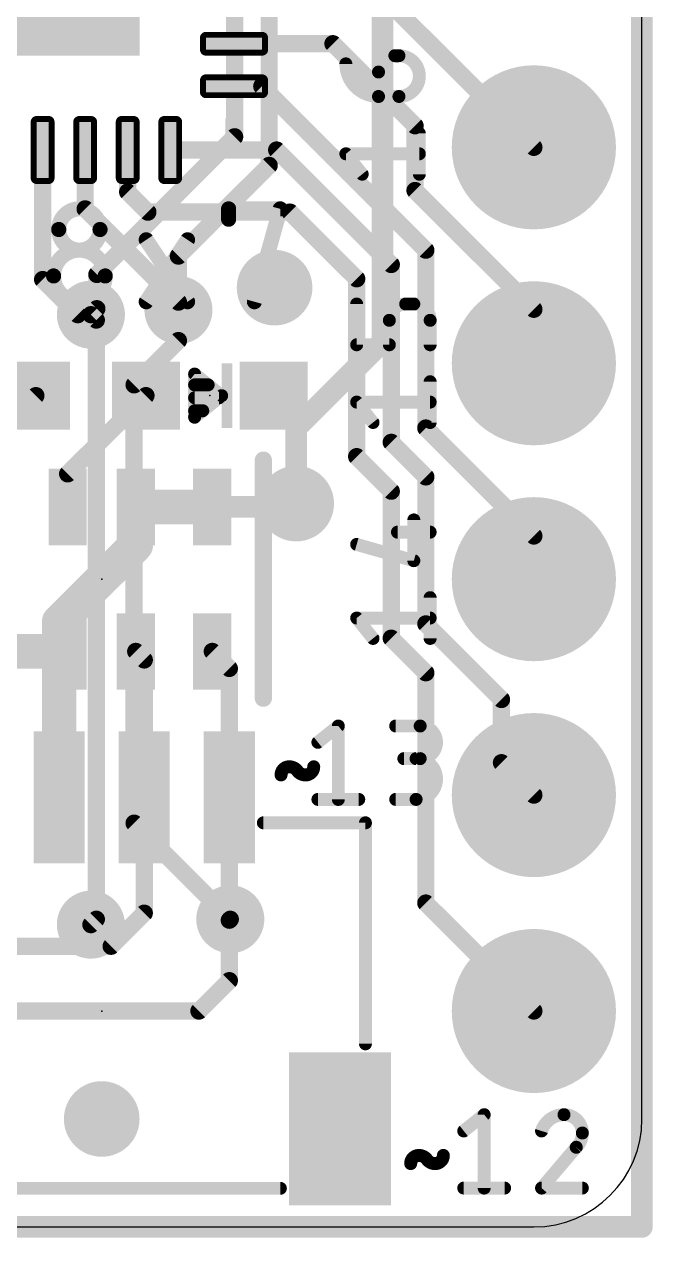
# Model space of a CAD drawing. Extents: x -4.4 to 12.8, y -0.1 to 39.8.
# Drawn here: x 5.44 to 12.83, y -0.13 to 14.15 of the extents above; entities that cross this region are included whole.
import ezdxf

# ---------------------------------------------------------------- set-up
doc = ezdxf.new("R2010")
doc.units = 0
for name, color, linetype in [('1', 12, 'CONTINUOUS'), ('16', 132, 'CONTINUOUS'), ('17', 110, 'CONTINUOUS'), ('18', 110, 'CONTINUOUS'), ('20', 53, 'CONTINUOUS'), ('21', 40, 'CONTINUOUS'), ('23', 53, 'CONTINUOUS')]:
    doc.layers.add(name, color=color, linetype=linetype)

# ---------------------------------------------------------------- blocks, each defined once
blk = doc.blocks.new('RECT')
blk.add_solid([(-0.5, -0.5), (0.5, -0.5), (-0.5, 0.5), (0.5, 0.5)])
blk = doc.blocks.new('RECT128000X44800R50')
at = {"const_width": 0.07}
blk.add_lwpolyline([(0.365, -0.07), (0.365, 0.07, 0.4142), (0.33, 0.105), (-0.33, 0.105, 0.4142), (-0.365, 0.07), (-0.365, -0.07, 0.4142), (-0.33, -0.105), (0.33, -0.105, 0.4142)], format="xyb", close=True, dxfattribs=at)
blk.add_solid([(-0.3475, -0.0875), (0.3475, -0.0875), (-0.3475, 0.0875), (0.3475, 0.0875)])
blk = doc.blocks.new('ROUNDP')
at = {"const_width": 0.5}
blk.add_lwpolyline([(0, -0.25, 1), (0, 0.25, 1), (0, -0.25)], format="xyb", dxfattribs=at)
blk = doc.blocks.new('ROUNDV')
at = {"const_width": 0.5}
blk.add_lwpolyline([(0, -0.25, 1), (0, 0.25, 1), (0, -0.25)], format="xyb", dxfattribs=at)

msp = doc.modelspace()

# ---------------------------------------------------------------- linework, layer by layer
at = {"layer": '1'}
for points, const_width in [([(12.7, 33.02), (12.7, 0)], 0.254), ([(9.7115, 14.4185), (11.43, 12.7)], 0.2032), ([(7.9055, 13.9185), (9.0685, 13.9185)], 0.2032), ([(9.0685, 13.9185), (10.033, 12.954)], 0.2032), ([(7.9055, 13.4185), (8.2318, 13.4185)], 0.2032), ([(10.16, 11.4903), (8.2318, 13.4185)], 0.2032), ([(10.033, 12.954), (10.033, 12.192)], 0.2032), ([(5.6555, 12.6685), (5.6555, 11.1445)], 0.2032), ([(6.1555, 11.9756), (6.1555, 12.6685)], 0.2032), ([(6.6555, 12.6685), (6.6555, 12.175)], 0.2032), ([(7.1555, 12.6685), (8.407, 12.6685)], 0.2032), ([(8.407, 12.6685), (9.7536, 11.3219)], 0.2032), ([(6.8925, 11.938), (6.6555, 12.175)], 0.2032), ([(10.033, 12.192), (11.43, 10.795)], 0.2032), ([(7.2518, 10.8794), (6.1555, 11.9756)], 0.2032), ([(6.8925, 11.938), (8.5628, 11.938)], 0.2032), ([(8.5628, 11.938), (9.3472, 11.1536)], 0.2032), ([(10.16, 11.4903), (10.16, 9.398)], 0.2032), ([(9.7536, 11.3219), (9.7536, 9.2297)], 0.2032), ([(6.0685, 10.7315), (5.6555, 11.1445)], 0.2032), ([(9.3472, 11.1536), (9.3472, 9.0613)], 0.2032), ([(7.2518, 10.7859), (7.2518, 10.8794)], 0.2032), ([(11.43, 10.795), (11.43, 10.16)], 0.2032), ([(6.223, 10.7315), (6.0685, 10.7315)], 0.2032), ([(5.068, 9.271), (5.576, 9.779)], 0.2032), ([(5.95, 8.859), (6.87, 9.779)], 0.2032), ([(10.16, 9.398), (11.43, 8.128)], 0.2032), ([(9.7536, 9.2297), (10.16, 8.8233)], 0.2032), ([(9.3472, 9.0613), (9.7536, 8.6549)], 0.2032), ([(5.95, 8.47), (5.95, 8.859)], 0.2032), ([(10.16, 8.8233), (10.16, 7.0939)], 0.2032), ([(9.7536, 8.6549), (9.7536, 6.9256)], 0.2032), ([(6.75, 8.47), (7.65, 8.47)], 0.4064), ([(6.75, 8.47), (6.75, 8.02)], 0.4064), ([(8.597, 8.47), (7.65, 8.47)], 0.254), ([(8.636, 8.509), (8.597, 8.47)], 0.254), ([(6.75, 8.02), (5.85, 7.12)], 0.4064), ([(11.43, 8.128), (11.43, 7.62)], 0.2032), ([(5.85, 7.12), (5.85, 6.67)], 0.4064), ([(10.16, 7.0939), (11.049, 6.2049)], 0.2032), ([(9.7536, 6.9256), (10.16, 6.5192)], 0.2032), ([(5.05, 6.77), (5.75, 6.77)], 0.4064), ([(5.75, 6.77), (5.85, 6.67)], 0.4064), ([(5.85, 6.67), (5.95, 6.77)], 0.4064), ([(5.85, 5.054), (5.85, 6.67)], 0.4064), ([(6.85, 6.67), (6.75, 6.77)], 0.2032), ([(7.85, 6.57), (7.65, 6.77)], 0.2032), ([(6.85, 5.054), (6.85, 6.67)], 0.2032), ([(7.85, 5.054), (7.85, 6.57)], 0.2032), ([(10.16, 6.5192), (10.16, 3.81)], 0.2032), ([(11.049, 6.2049), (11.049, 5.461)], 0.2032), ([(11.049, 5.461), (11.43, 5.08)], 0.2032), ([(6.85, 5.054), (6.85, 3.691)], 0.2032), ([(7.85, 3.6082), (7.85, 5.054)], 0.2032), ([(10.16, 3.81), (11.43, 2.54)], 0.2032), ([(6.85, 3.691), (6.461, 3.302)], 0.2032), ([(7.85, 3.6082), (7.8613, 3.6195)], 0.2032), ([(6.223, 3.556), (6.223, 3.302)], 0.2032), ([(7.85, 2.897), (7.85, 3.6082)], 0.2032), ([(3.048, 3.302), (6.223, 3.302)], 0.2032), ([(6.461, 3.302), (6.223, 3.302)], 0.2032), ([(7.493, 2.54), (7.85, 2.897)], 0.2032), ([(1.27, 2.54), (7.493, 2.54)], 0.2032), ([(12.7, 0), (0, 0)], 0.254)]:
    msp.add_lwpolyline(points, dxfattribs=dict(at, const_width=const_width))
for points, const_width in [([(7.9055, 13.9693, 1), (7.9055, 13.8677)], 0.1016), ([(9.1044, 13.9544, 1), (9.0326, 13.8826)], 0.1016), ([(9.0685, 13.8677, 1), (9.0685, 13.9693)], 0.1016), ([(7.9055, 13.4693, 1), (7.9055, 13.3677)], 0.1016), ([(8.2677, 13.4544, 1), (8.1958, 13.3826)], 0.1016), ([(8.2318, 13.3677, 1), (8.2318, 13.4693)], 0.1016), ([(10.0838, 12.954, 1), (9.9822, 12.954)], 0.1016), ([(9.9971, 12.9181, 1), (10.0689, 12.9899)], 0.1016), ([(5.7063, 12.6685, 1), (5.6047, 12.6685)], 0.1016), ([(6.2063, 12.6685, 1), (6.1047, 12.6685)], 0.1016), ([(6.7063, 12.6685, 1), (6.6047, 12.6685)], 0.1016), ([(7.1555, 12.7193, 1), (7.1555, 12.6177)], 0.1016), ([(8.4429, 12.7044, 1), (8.3711, 12.6326)], 0.1016), ([(8.407, 12.6177, 1), (8.407, 12.7193)], 0.1016), ([(11.3941, 12.6641, 1), (11.4659, 12.7359)], 0.1016), ([(6.6914, 12.2109, 1), (6.6196, 12.139)], 0.1016), ([(10.0689, 12.2279, 1), (9.9971, 12.1561)], 0.1016), ([(6.6047, 12.175, 1), (6.7063, 12.175)], 0.1016), ([(9.9822, 12.192, 1), (10.0838, 12.192)], 0.1016), ([(6.1914, 12.0115, 1), (6.1196, 11.9397)], 0.1016), ([(6.1047, 11.9756, 1), (6.2063, 11.9756)], 0.1016), ([(6.8925, 11.9888, 1), (6.8925, 11.8872)], 0.1016), ([(6.8565, 11.9021, 1), (6.9284, 11.9739)], 0.1016), ([(8.5987, 11.9739, 1), (8.5269, 11.9021)], 0.1016), ([(8.5628, 11.8872, 1), (8.5628, 11.9888)], 0.1016), ([(10.2108, 11.4903, 1), (10.1092, 11.4903)], 0.1016), ([(10.1241, 11.4543, 1), (10.1959, 11.5262)], 0.1016), ([(9.8044, 11.3219, 1), (9.7028, 11.3219)], 0.1016), ([(9.7177, 11.286, 1), (9.7895, 11.3578)], 0.1016), ([(5.6914, 11.1804, 1), (5.6196, 11.1086)], 0.1016), ([(5.6047, 11.1445, 1), (5.7063, 11.1445)], 0.1016), ([(9.398, 11.1536, 1), (9.2964, 11.1536)], 0.1016), ([(9.3113, 11.1177, 1), (9.3831, 11.1895)], 0.1016), ([(7.3026, 10.8794, 1), (7.201, 10.8794)], 0.1016), ([(7.2158, 10.8434, 1), (7.2877, 10.9153)], 0.1016), ([(11.4808, 10.795, 1), (11.3792, 10.795)], 0.1016), ([(11.3941, 10.7591, 1), (11.4659, 10.8309)], 0.1016), ([(6.0685, 10.7823, 1), (6.0685, 10.6807)], 0.1016), ([(6.0326, 10.6956, 1), (6.1044, 10.7674)], 0.1016), ([(6.223, 10.6807, 1), (6.223, 10.7823)], 0.1016), ([(7.201, 10.7859, 1), (7.3026, 10.7859)], 0.1016), ([(11.3792, 10.16, 1), (11.4808, 10.16)], 0.1016), ([(5.6119, 9.7431, 1), (5.5401, 9.8149)], 0.1016), ([(6.9059, 9.7431, 1), (6.8341, 9.8149)], 0.1016), ([(10.1959, 9.4339, 1), (10.1241, 9.3621)], 0.1016), ([(10.1092, 9.398, 1), (10.2108, 9.398)], 0.1016), ([(9.7895, 9.2656, 1), (9.7177, 9.1937)], 0.1016), ([(9.7028, 9.2297, 1), (9.8044, 9.2297)], 0.1016), ([(9.3831, 9.0972, 1), (9.3113, 9.0254)], 0.1016), ([(9.2964, 9.0613, 1), (9.398, 9.0613)], 0.1016), ([(6.0008, 8.859, 1), (5.8992, 8.859)], 0.1016), ([(5.9141, 8.8949, 1), (5.9859, 8.8231)], 0.1016), ([(10.2108, 8.8233, 1), (10.1092, 8.8233)], 0.1016), ([(10.1241, 8.7873, 1), (10.1959, 8.8592)], 0.1016), ([(9.8044, 8.6549, 1), (9.7028, 8.6549)], 0.1016), ([(9.7177, 8.619, 1), (9.7895, 8.6908)], 0.1016), ([(6.75, 8.5716, 1), (6.75, 8.3684)], 0.2032), ([(6.8516, 8.47, 1), (6.6484, 8.47)], 0.2032), ([(7.65, 8.5335, 1), (7.65, 8.4065)], 0.127), ([(7.65, 8.3684, 1), (7.65, 8.5716)], 0.2032), ([(8.5521, 8.5149, 1), (8.6419, 8.4251)], 0.127), ([(8.6809, 8.4641, 1), (8.5911, 8.5539)], 0.127), ([(8.597, 8.4065, 1), (8.597, 8.5335)], 0.127), ([(5.8992, 8.47, 1), (6.0008, 8.47)], 0.1016), ([(6.8218, 7.9482, 1), (6.6782, 8.0918)], 0.2032), ([(11.4808, 8.128, 1), (11.3792, 8.128)], 0.1016), ([(11.3941, 8.0921, 1), (11.4659, 8.1639)], 0.1016), ([(6.6484, 8.02, 1), (6.8516, 8.02)], 0.2032), ([(11.3792, 7.62, 1), (11.4808, 7.62)], 0.1016), ([(5.9516, 7.12, 1), (5.7484, 7.12)], 0.2032), ([(5.7782, 7.1918, 1), (5.9218, 7.0482)], 0.2032), ([(10.1959, 7.1299, 1), (10.1241, 7.058)], 0.1016), ([(10.1092, 7.0939, 1), (10.2108, 7.0939)], 0.1016), ([(9.7895, 6.9615, 1), (9.7177, 6.8897)], 0.1016), ([(5.8218, 6.8418, 1), (5.6782, 6.6982)], 0.2032), ([(5.9516, 6.67, 1), (5.7484, 6.67)], 0.2032), ([(5.75, 6.6684, 1), (5.75, 6.8716)], 0.2032), ([(6.0218, 6.6982, 1), (5.8782, 6.8418)], 0.2032), ([(6.7859, 6.8059, 1), (6.7141, 6.7341)], 0.1016), ([(7.6859, 6.8059, 1), (7.6141, 6.7341)], 0.1016), ([(9.7028, 6.9256, 1), (9.8044, 6.9256)], 0.1016), ([(5.7484, 6.67, 1), (5.9516, 6.67)], 0.2032), ([(5.7782, 6.7418, 1), (5.9218, 6.5982)], 0.2032), ([(5.7782, 6.5982, 1), (5.9218, 6.7418)], 0.2032), ([(6.9008, 6.67, 1), (6.7992, 6.67)], 0.1016), ([(6.8141, 6.6341, 1), (6.8859, 6.7059)], 0.1016), ([(7.9008, 6.57, 1), (7.7992, 6.57)], 0.1016), ([(7.8141, 6.5341, 1), (7.8859, 6.6059)], 0.1016), ([(10.2108, 6.5192, 1), (10.1092, 6.5192)], 0.1016), ([(10.1241, 6.4833, 1), (10.1959, 6.5551)], 0.1016), ([(11.0998, 6.2049, 1), (10.9982, 6.2049)], 0.1016), ([(11.0131, 6.169, 1), (11.0849, 6.2409)], 0.1016), ([(11.0849, 5.4969, 1), (11.0131, 5.4251)], 0.1016), ([(10.9982, 5.461, 1), (11.0998, 5.461)], 0.1016), ([(5.7484, 5.054, 1), (5.9516, 5.054)], 0.2032), ([(6.9008, 5.054, 1), (6.7992, 5.054)], 0.1016), ([(7.9008, 5.054, 1), (7.7992, 5.054)], 0.1016), ([(11.3941, 5.0441, 1), (11.4659, 5.1159)], 0.1016), ([(6.7992, 5.054, 1), (6.9008, 5.054)], 0.1016), ([(7.7992, 5.054, 1), (7.9008, 5.054)], 0.1016), ([(10.1959, 3.8459, 1), (10.1241, 3.7741)], 0.1016), ([(10.1092, 3.81, 1), (10.2108, 3.81)], 0.1016), ([(6.7992, 3.691, 1), (6.9008, 3.691)], 0.1016), ([(6.8859, 3.6551, 1), (6.8141, 3.7269)], 0.1016), ([(7.8972, 3.5836, 1), (7.8254, 3.6554)], 0.1016), ([(6.2738, 3.556, 1), (6.1722, 3.556)], 0.1016), ([(7.9008, 3.6082, 1), (7.7992, 3.6082)], 0.1016), ([(7.8141, 3.6441, 1), (7.8859, 3.5723)], 0.1016), ([(7.7992, 3.6082, 1), (7.9008, 3.6082)], 0.1016), ([(6.223, 3.3528, 1), (6.223, 3.2512)], 0.1016), ([(6.1722, 3.302, 1), (6.2738, 3.302)], 0.1016), ([(6.223, 3.2512, 1), (6.223, 3.3528)], 0.1016), ([(6.4251, 3.3379, 1), (6.4969, 3.2661)], 0.1016), ([(6.461, 3.2512, 1), (6.461, 3.3528)], 0.1016), ([(7.8859, 2.8611, 1), (7.8141, 2.9329)], 0.1016), ([(7.7992, 2.897, 1), (7.9008, 2.897)], 0.1016), ([(7.4571, 2.5759, 1), (7.5289, 2.5041)], 0.1016), ([(7.493, 2.4892, 1), (7.493, 2.5908)], 0.1016), ([(11.3941, 2.5041, 1), (11.4659, 2.5759)], 0.1016), ([(12.6365, 0, 1), (12.7635, 0)], 0.127), ([(12.7, -0.0635, 1), (12.7, 0.0635)], 0.127)]:
    msp.add_lwpolyline(points, format="xyb", dxfattribs=dict(at, const_width=const_width))
at = {"layer": '16'}
for points, const_width in [([(12.7, 33.02), (12.7, 0)], 0.254), ([(8.3185, 20.701), (8.3185, 12.4876)], 0.2032), ([(7.9121, 20.5327), (7.9121, 12.824)], 0.2032), ([(9.652, 19.05), (9.652, 10.414)], 0.254), ([(7.9121, 12.824), (6.2929, 11.2048)], 0.2032), ([(8.3185, 12.4876), (7.2518, 11.4209)], 0.2032), ([(7.2518, 11.4209), (7.2518, 10.7859)], 0.2032), ([(6.2929, 11.2048), (6.2929, 10.8014)], 0.2032), ([(6.2929, 10.8014), (6.223, 10.7315)], 0.2032), ([(7.2518, 10.7859), (7.2518, 10.4268)], 0.2032), ([(6.2865, 10.668), (6.223, 10.7315)], 0.2032), ([(6.2865, 10.668), (6.2865, 3.6195)], 0.2032), ([(7.2518, 10.4268), (6.731, 9.906)], 0.2032), ([(9.652, 10.414), (8.636, 9.398)], 0.254), ([(6.731, 4.7498), (6.731, 9.906)], 0.2032), ([(8.636, 9.398), (8.636, 8.509)], 0.254), ([(7.8613, 3.6195), (6.731, 4.7498)], 0.2032), ([(6.223, 3.556), (6.2865, 3.6195)], 0.2032), ([(12.7, 0), (0, 0)], 0.254)]:
    msp.add_lwpolyline(points, dxfattribs=dict(at, const_width=const_width))
for points, const_width in [([(7.8613, 12.824, 1), (7.9629, 12.824)], 0.1016), ([(7.948, 12.7881, 1), (7.8762, 12.86)], 0.1016), ([(8.3544, 12.4517, 1), (8.2826, 12.5235)], 0.1016), ([(8.2677, 12.4876, 1), (8.3693, 12.4876)], 0.1016), ([(7.2158, 11.4568, 1), (7.2877, 11.3849)], 0.1016), ([(7.3026, 11.4209, 1), (7.201, 11.4209)], 0.1016), ([(6.3437, 11.2048, 1), (6.2421, 11.2048)], 0.1016), ([(6.257, 11.2408, 1), (6.3288, 11.1689)], 0.1016), ([(6.2421, 10.8014, 1), (6.3437, 10.8014)], 0.1016), ([(6.3288, 10.7655, 1), (6.257, 10.8373)], 0.1016), ([(7.3026, 10.7859, 1), (7.201, 10.7859)], 0.1016), ([(6.2589, 10.7674, 1), (6.1871, 10.6956)], 0.1016), ([(6.1871, 10.7674, 1), (6.2589, 10.6956)], 0.1016), ([(6.3373, 10.668, 1), (6.2357, 10.668)], 0.1016), ([(6.2506, 10.6321, 1), (6.3224, 10.7039)], 0.1016), ([(7.201, 10.7859, 1), (7.3026, 10.7859)], 0.1016), ([(7.201, 10.4268, 1), (7.3026, 10.4268)], 0.1016), ([(7.2877, 10.3908, 1), (7.2158, 10.4627)], 0.1016), ([(9.5885, 10.414, 1), (9.7155, 10.414)], 0.127), ([(9.6969, 10.3691, 1), (9.6071, 10.4589)], 0.127), ([(6.7818, 9.906, 1), (6.6802, 9.906)], 0.1016), ([(6.6951, 9.9419, 1), (6.7669, 9.8701)], 0.1016), ([(8.6995, 9.398, 1), (8.5725, 9.398)], 0.127), ([(8.5911, 9.4429, 1), (8.6809, 9.3531)], 0.127), ([(8.5725, 8.509, 1), (8.6995, 8.509)], 0.127), ([(6.7669, 4.7857, 1), (6.6951, 4.7139)], 0.1016), ([(6.6802, 4.7498, 1), (6.7818, 4.7498)], 0.1016), ([(6.3224, 3.5836, 1), (6.2506, 3.6554)], 0.1016), ([(6.1871, 3.5919, 1), (6.2589, 3.5201)], 0.1016), ([(6.2357, 3.6195, 1), (6.3373, 3.6195)], 0.1016), ([(7.8254, 3.5836, 1), (7.8972, 3.6554)], 0.1016), ([(12.6365, 0, 1), (12.7635, 0)], 0.127), ([(12.7, -0.0635, 1), (12.7, 0.0635)], 0.127)]:
    msp.add_lwpolyline(points, format="xyb", dxfattribs=dict(at, const_width=const_width))
at = {"layer": '20'}
for p, q in [((12.7, 1.27), (12.7, 31.75)), ((1.27, 0), (11.43, 0))]:
    msp.add_line(p, q, dxfattribs=at)
msp.add_arc((11.43, 1.27), 1.27, 270, 0, dxfattribs=at)
at = {"layer": '21'}
for points, const_width in [([(9.7959, 13.7781, 0.4142), (9.604, 13.5862)], 0.1524), ([(9.7959, 13.8162, 1), (9.7959, 13.74)], 0.0762), ([(9.7959, 13.74, 1), (9.7959, 13.8162)], 0.0762), ([(9.8439, 13.2983, 1), (9.8439, 13.7781)], 0.1524), ([(9.8439, 13.8162, 1), (9.8439, 13.74)], 0.0762), ([(9.8439, 13.74, 1), (9.8439, 13.8162)], 0.0762), ([(9.2202, 13.6821, 0.4142), (9.604, 13.2983)], 0.1524), ([(9.2583, 13.6821, 1), (9.1821, 13.6821)], 0.0762), ([(9.6421, 13.5862, 1), (9.5659, 13.5862)], 0.0762), ([(9.5659, 13.5862, 1), (9.6421, 13.5862)], 0.0762), ([(9.604, 13.3364, 1), (9.604, 13.2602)], 0.0762), ([(9.5659, 13.2983, 1), (9.6421, 13.2983)], 0.0762), ([(9.604, 13.2602, 1), (9.604, 13.3364)], 0.0762), ([(9.8439, 13.3364, 1), (9.8439, 13.2602)], 0.0762), ([(9.8439, 13.2602, 1), (9.8439, 13.3364)], 0.0762), ([(7.9563, 13.0185, 1), (7.8547, 13.0185)], 0.1016), ([(10.1219, 12.8637, 1), (10.0457, 12.8637)], 0.0762), ([(7.5555, 12.7193, 1), (7.5555, 12.6177)], 0.1016), ([(7.8547, 12.6685, 1), (7.9563, 12.6685)], 0.1016), ([(7.9055, 12.6177, 1), (7.9055, 12.7193)], 0.1016), ([(9.25, 12.6476, 1), (9.1904, 12.6)], 0.0762), ([(9.2202, 12.6619, 1), (9.2202, 12.5857)], 0.0762), ([(10.0838, 12.5857, 1), (10.0838, 12.6619)], 0.0762), ([(9.3824, 12.3601, 1), (9.4419, 12.4077)], 0.0762), ([(10.0457, 12.3839, 1), (10.1219, 12.3839)], 0.0762), ([(6.3302, 11.7334, 1), (5.8448, 11.7334)], 0.1778), ([(7.8415, 12.0206, 1), (7.8415, 11.9317)], 0.0889), ([(7.886, 11.9761, 1), (7.7971, 11.9761)], 0.0889), ([(8.4911, 11.9642, 1), (8.4055, 11.988)], 0.0889), ([(8.4483, 11.9317, 1), (8.4483, 12.0206)], 0.0889), ([(7.7971, 11.8547, 1), (7.886, 11.8547)], 0.0889), ([(5.8448, 11.7334, 1), (6.3302, 11.7334)], 0.1778), ([(5.8893, 11.7334, 1), (5.8004, 11.7334)], 0.0889), ([(5.8004, 11.7334, 1), (5.8893, 11.7334)], 0.0889), ([(6.3747, 11.7334, 1), (6.2858, 11.7334)], 0.0889), ([(6.2858, 11.7334, 1), (6.3747, 11.7334)], 0.0889), ([(6.3909, 11.1873, 1), (5.7841, 11.1873)], 0.1778), ([(6.9105, 11.6367, 1), (6.8365, 11.5874)], 0.0889), ([(7.3959, 11.5874, 1), (7.3219, 11.6367)], 0.0889), ([(5.7841, 11.1873, 1), (6.3909, 11.1873)], 0.1778), ([(5.8286, 11.1873, 1), (5.7397, 11.1873)], 0.0889), ([(5.7397, 11.1873, 1), (5.8286, 11.1873)], 0.0889), ([(6.4354, 11.1873, 1), (6.3465, 11.1873)], 0.0889), ([(6.3465, 11.1873, 1), (6.4354, 11.1873)], 0.0889), ([(6.8365, 10.9086, 1), (6.9105, 10.8592)], 0.0889), ([(7.3219, 10.8592, 1), (7.3959, 10.9086)], 0.0889), ([(8.1021, 10.8958, 1), (8.1878, 10.872)], 0.0889), ([(9.3853, 10.8571, 1), (9.3091, 10.8571)], 0.0762), ([(9.9229, 10.8571, 0.4142), (9.731, 10.6652)], 0.1524), ([(9.9229, 10.8952, 1), (9.9229, 10.819)], 0.0762), ([(9.9229, 10.819, 1), (9.9229, 10.8952)], 0.0762), ([(10.2108, 10.6652, 0.4142), (10.0189, 10.8571)], 0.1524), ([(10.0189, 10.8952, 1), (10.0189, 10.819)], 0.0762), ([(10.0189, 10.819, 1), (10.0189, 10.8952)], 0.0762), ([(9.7691, 10.6652, 1), (9.6929, 10.6652)], 0.0762), ([(10.2489, 10.6652, 1), (10.1727, 10.6652)], 0.0762), ([(9.6929, 10.6652, 1), (9.7691, 10.6652)], 0.0762), ([(10.1727, 10.6652, 1), (10.2489, 10.6652)], 0.0762), ([(9.3472, 10.4154, 1), (9.3472, 10.3392)], 0.0762), ([(9.731, 10.3392, 1), (9.731, 10.4154)], 0.0762), ([(9.3091, 10.3773, 1), (9.3853, 10.3773)], 0.0762), ([(9.6929, 10.3773, 1), (9.7691, 10.3773)], 0.0762), ([(10.1727, 10.3773, 1), (10.2489, 10.3773)], 0.0762), ([(7.466, 10.0628, 1), (7.4184, 10.0032)], 0.0762), ([(7.4803, 10.033, 1), (7.4041, 10.033)], 0.0762), ([(10.2489, 9.9427, 1), (10.1727, 9.9427)], 0.0762), ([(7.4422, 9.9441, 1), (7.4422, 9.8679)], 0.0762), ([(7.601, 9.8679, 1), (7.601, 9.9441)], 0.0762), ([(7.7835, 9.7492, 1), (7.7359, 9.8088)], 0.0762), ([(7.4422, 9.7917, 1), (7.4422, 9.7155)], 0.0762), ([(7.728, 9.7155, 1), (7.728, 9.7917)], 0.0762), ([(7.7359, 9.7492, 1), (7.7835, 9.8088)], 0.0762), ([(9.377, 9.7266, 1), (9.3174, 9.679)], 0.0762), ([(9.3472, 9.7409, 1), (9.3472, 9.6647)], 0.0762), ([(10.2108, 9.6647, 1), (10.2108, 9.7409)], 0.0762), ([(7.4422, 9.6393, 1), (7.4422, 9.5631)], 0.0762), ([(7.4184, 9.5548, 1), (7.466, 9.4952)], 0.0762), ([(7.5375, 9.5631, 1), (7.5375, 9.6393)], 0.0762), ([(7.4041, 9.525, 1), (7.4803, 9.525)], 0.0762), ([(9.5094, 9.4391, 1), (9.5689, 9.4867)], 0.0762), ([(10.1727, 9.4629, 1), (10.2489, 9.4629)], 0.0762), ([(8.3008, 9.02, 1), (8.1992, 9.02)], 0.1016), ([(10.057, 8.3171, 1), (9.9808, 8.3171)], 0.0762), ([(9.827, 8.2113, 1), (9.827, 8.1351)], 0.0762), ([(10.2108, 8.1351, 1), (10.2108, 8.2113)], 0.0762), ([(9.3577, 8.0659, 1), (9.3367, 7.9926)], 0.0762), ([(9.9808, 7.8373, 1), (10.057, 7.8373)], 0.0762), ([(10.0084, 7.8007, 1), (10.0294, 7.8739)], 0.0762), ([(10.2489, 7.4027, 1), (10.1727, 7.4027)], 0.0762), ([(9.377, 7.1866, 1), (9.3174, 7.139)], 0.0762), ([(9.3472, 7.2009, 1), (9.3472, 7.1247)], 0.0762), ([(10.2108, 7.1247, 1), (10.2108, 7.2009)], 0.0762), ([(9.5094, 6.8991, 1), (9.5689, 6.9467)], 0.0762), ([(10.1727, 6.9229, 1), (10.2489, 6.9229)], 0.0762), ([(8.1992, 6.22, 1), (8.3008, 6.22)], 0.1016), ([(9.1694, 5.8928, 1), (9.0932, 5.8928)], 0.0762), ([(9.1551, 5.863, 1), (9.1075, 5.9226)], 0.0762), ([(9.8058, 5.9309, 1), (9.8058, 5.8547)], 0.0762), ([(10.0937, 5.509, 1), (10.0937, 5.8928)], 0.1524), ([(10.0937, 5.9309, 1), (10.0937, 5.8547)], 0.0762), ([(10.0937, 5.8547, 1), (10.0937, 5.9309)], 0.0762), ([(8.8676, 5.7306, 1), (8.9152, 5.6711)], 0.0762), ([(9.9018, 5.5471, 1), (9.9018, 5.4709)], 0.0762), ([(10.0457, 5.0292, 1), (10.0457, 5.509)], 0.1524), ([(10.0457, 5.5471, 1), (10.0457, 5.4709)], 0.0762), ([(10.0937, 5.5471, 1), (10.0937, 5.4709)], 0.0762), ([(10.0937, 5.4709, 1), (10.0937, 5.5471)], 0.0762), ([(8.5542, 5.413, 0.4142), (8.4582, 5.3171)], 0.1524), ([(8.6501, 5.365, 0.2361), (8.5542, 5.413)], 0.1524), ([(8.5542, 5.4511, 1), (8.5542, 5.3749)], 0.0762), ([(8.5542, 5.3749, 1), (8.5542, 5.4511)], 0.0762), ([(8.6806, 5.3879, 1), (8.6196, 5.3422)], 0.0762), ([(8.6501, 5.365, 0.2361), (8.7461, 5.3171)], 0.1524), ([(8.6196, 5.3422, 1), (8.6806, 5.3879)], 0.0762), ([(8.7461, 5.3171, 0.4142), (8.842, 5.413)], 0.1524), ([(8.8801, 5.413, 1), (8.8039, 5.413)], 0.0762), ([(8.4201, 5.3171, 1), (8.4963, 5.3171)], 0.0762), ([(8.7461, 5.3552, 1), (8.7461, 5.279)], 0.0762), ([(8.7461, 5.279, 1), (8.7461, 5.3552)], 0.0762), ([(8.8914, 5.0673, 1), (8.8914, 4.9911)], 0.0762), ([(9.0932, 5.0292, 1), (9.1694, 5.0292)], 0.0762), ([(9.3712, 4.9911, 1), (9.3712, 5.0673)], 0.0762), ([(9.8058, 5.0673, 1), (9.8058, 4.9911)], 0.0762), ([(10.0457, 5.0673, 1), (10.0457, 4.9911)], 0.0762), ([(10.0457, 4.9911, 1), (10.0457, 5.0673)], 0.0762), ([(8.25, 4.7921, 1), (8.25, 4.7159)], 0.0762), ([(9.4881, 4.754, 1), (9.4119, 4.754)], 0.0762), ([(9.45, 4.7159, 1), (9.45, 4.7921)], 0.0762), ([(9.4119, 2.154, 1), (9.4881, 2.154)], 0.0762), ([(10.8839, 1.3208, 1), (10.8077, 1.3208)], 0.0762), ([(10.8696, 1.291, 1), (10.822, 1.3506)], 0.0762), ([(11.7842, 1.3208, 0.3252), (11.5203, 1.1289)], 0.1524), ([(12.0001, 1.1049, 0.4142), (11.7842, 1.3208)], 0.1524), ([(11.7842, 1.3589, 1), (11.7842, 1.2827)], 0.0762), ([(11.7842, 1.2827, 1), (11.7842, 1.3589)], 0.0762), ([(10.5821, 1.1586, 1), (10.6297, 1.0991)], 0.0762), ([(11.4841, 1.1406, 1), (11.5566, 1.1171)], 0.0762), ([(11.9281, 0.937, 0.2053), (12.0001, 1.1049)], 0.1524), ([(12.0382, 1.1049, 1), (11.962, 1.1049)], 0.0762), ([(11.962, 1.1049, 1), (12.0382, 1.1049)], 0.0762), ([(11.9018, 0.9646, 1), (11.9544, 0.9094)], 0.0762), ([(11.9572, 0.9123, 1), (11.8991, 0.9617)], 0.0762), ([(10.0782, 0.841, 0.4142), (9.9822, 0.7451)], 0.1524), ([(10.1741, 0.793, 0.2361), (10.0782, 0.841)], 0.1524), ([(10.0782, 0.8791, 1), (10.0782, 0.8029)], 0.0762), ([(10.0782, 0.8029, 1), (10.0782, 0.8791)], 0.0762), ([(10.2046, 0.8159, 1), (10.1436, 0.7702)], 0.0762), ([(10.1741, 0.793, 0.2361), (10.2701, 0.7451)], 0.1524), ([(10.2701, 0.7451, 0.4142), (10.366, 0.841)], 0.1524), ([(10.4041, 0.841, 1), (10.3279, 0.841)], 0.0762), ([(9.9441, 0.7451, 1), (10.0203, 0.7451)], 0.0762), ([(10.1436, 0.7702, 1), (10.2046, 0.8159)], 0.0762), ([(10.2701, 0.7832, 1), (10.2701, 0.707)], 0.0762), ([(10.2701, 0.707, 1), (10.2701, 0.7832)], 0.0762), ([(8.45, 0.4159, 1), (8.45, 0.4921)], 0.0762), ([(10.6059, 0.4953, 1), (10.6059, 0.4191)], 0.0762), ([(10.8077, 0.4572, 1), (10.8839, 0.4572)], 0.0762), ([(11.0857, 0.4191, 1), (11.0857, 0.4953)], 0.0762), ([(11.5203, 0.4953, 1), (11.5203, 0.4191)], 0.0762), ([(11.4913, 0.4819, 1), (11.5493, 0.4325)], 0.0762), ([(12.0001, 0.4191, 1), (12.0001, 0.4953)], 0.0762)]:
    msp.add_lwpolyline(points, format="xyb", dxfattribs=dict(at, const_width=const_width))
for points, const_width in [([(9.7959, 13.7781), (9.8439, 13.7781)], 0.1524), ([(9.604, 13.2983), (9.604, 13.5862)], 0.1524), ([(9.8439, 13.2983), (9.604, 13.2983)], 0.1524), ([(7.9055, 12.6685), (7.9055, 13.0185)], 0.2032), ([(10.0838, 12.3839), (10.0838, 12.8637)], 0.1524), ([(7.5555, 12.6685), (7.9055, 12.6685)], 0.2032), ([(9.4121, 12.3839), (9.2202, 12.6238)], 0.1524), ([(9.2202, 12.6238), (10.0838, 12.6238)], 0.1524), ([(7.8415, 11.8547), (7.8415, 11.9761)], 0.1778), ([(7.8415, 11.9761), (8.4483, 11.9761)], 0.1778), ([(8.4483, 11.9761), (8.1449, 10.8839)], 0.1778), ([(6.8735, 10.8839), (7.3589, 11.612)], 0.1778), ([(6.8735, 11.612), (7.3589, 10.8839)], 0.1778), ([(9.3472, 10.3773), (9.3472, 10.8571)], 0.1524), ([(10.0189, 10.8571), (9.9229, 10.8571)], 0.1524), ([(9.731, 10.6652), (9.731, 10.3773)], 0.1524), ([(10.2108, 10.3773), (10.2108, 10.6652)], 0.1524), ([(9.731, 10.3773), (9.3472, 10.3773)], 0.1524), ([(7.7597, 9.779), (7.4422, 10.033)], 0.1524), ([(7.4422, 10.033), (7.4422, 9.525)], 0.1524), ([(10.2108, 9.4629), (10.2108, 9.9427)], 0.1524), ([(7.4422, 9.906), (7.601, 9.906)], 0.1524), ([(7.4422, 9.525), (7.7597, 9.779)], 0.1524), ([(7.4422, 9.7536), (7.728, 9.7536)], 0.1524), ([(9.5391, 9.4629), (9.3472, 9.7028)], 0.1524), ([(9.3472, 9.7028), (10.2108, 9.7028)], 0.1524), ([(7.4422, 9.6012), (7.5375, 9.6012)], 0.1524), ([(8.25, 9.02), (8.25, 6.22)], 0.2032), ([(10.0189, 7.8373), (10.0189, 8.3171)], 0.1524), ([(9.827, 8.1732), (10.2108, 8.1732)], 0.1524), ([(9.3472, 8.0292), (10.0189, 7.8373)], 0.1524), ([(10.2108, 6.9229), (10.2108, 7.4027)], 0.1524), ([(9.5391, 6.9229), (9.3472, 7.1628)], 0.1524), ([(9.3472, 7.1628), (10.2108, 7.1628)], 0.1524), ([(8.8914, 5.7009), (9.1313, 5.8928)], 0.1524), ([(9.1313, 5.8928), (9.1313, 5.0292)], 0.1524), ([(9.8058, 5.8928), (10.0937, 5.8928)], 0.1524), ([(10.0937, 5.509), (9.9018, 5.509)], 0.1524), ([(8.8914, 5.0292), (9.3712, 5.0292)], 0.1524), ([(9.8058, 5.0292), (10.0457, 5.0292)], 0.1524), ([(8.25, 4.754), (9.45, 4.754)], 0.1524), ([(9.45, 4.754), (9.45, 2.154)], 0.1524), ([(10.6059, 1.1289), (10.8458, 1.3208)], 0.1524), ([(10.8458, 1.3208), (10.8458, 0.4572)], 0.1524), ([(11.9281, 0.937), (11.5203, 0.4572)], 0.1524), ([(4.25, 0.454), (8.45, 0.454)], 0.1524), ([(10.6059, 0.4572), (11.0857, 0.4572)], 0.1524), ([(11.5203, 0.4572), (12.0001, 0.4572)], 0.1524)]:
    msp.add_lwpolyline(points, dxfattribs=dict(at, const_width=const_width))
at = {"layer": '23'}
for p in [(7.62, 9.779), (6.35, 7.62), (6.35, 2.54)]:
    msp.add_point(p, dxfattribs=at)

# ---------------------------------------------------------------- block references
at = {"layer": '1'}
for p, xscale, yscale, rotation in [((5.9055, 14.6685), 1.778, 1.778, 270), ((5.576, 9.779), 0.8, 0.8, 90), ((6.87, 9.779), 0.8, 0.8, 270), ((8.37, 9.779), 0.8, 0.8, 270), ((5.95, 8.47), 0.45, 0.9, 180), ((6.75, 8.47), 0.45, 0.9, 180), ((7.65, 8.47), 0.45, 0.9, 180), ((5.95, 6.77), 0.45, 0.9, 180), ((6.75, 6.77), 0.45, 0.9, 180), ((7.65, 6.77), 0.45, 0.9, 180), ((5.85, 5.054), 1.55, 0.6, 90), ((6.85, 5.054), 1.55, 0.6, 90), ((7.85, 5.054), 1.55, 0.6, 90), ((9.15, 1.154), 1.8, 1.2, 90)]:
    msp.add_blockref('RECT', p, dxfattribs=dict(at, xscale=xscale, yscale=yscale, rotation=rotation))
for p, rotation in [((7.9055, 13.9185), 180), ((7.9055, 13.4185), 180), ((5.6555, 12.6685), 270), ((6.1555, 12.6685), 270), ((6.6555, 12.6685), 270), ((7.1555, 12.6685), 270)]:
    msp.add_blockref('RECT128000X44800R50', p, dxfattribs=dict(at, rotation=rotation))
at = {"layer": '17', "xscale": 1.9304, "yscale": 1.9304}
for p in [(11.43, 12.7), (11.43, 12.7), (11.43, 10.16), (11.43, 10.16), (11.43, 7.62), (11.43, 7.62), (11.43, 5.08), (11.43, 5.08), (11.43, 2.54), (11.43, 2.54)]:
    msp.add_blockref('ROUNDP', p, dxfattribs=at)
at = {"layer": '18'}
for p, xscale, yscale in [((8.382, 11.049), 0.889, 0.889), ((8.382, 11.049), 0.889, 0.889), ((7.2518, 10.7859), 0.8001, 0.8001), ((7.2518, 10.7859), 0.8001, 0.8001), ((6.223, 10.7315), 0.8001, 0.8001), ((6.223, 10.7315), 0.8001, 0.8001), ((8.636, 8.509), 0.889, 0.889), ((8.636, 8.509), 0.889, 0.889), ((7.8613, 3.6195), 0.8001, 0.8001), ((7.8613, 3.6195), 0.8001, 0.8001), ((6.223, 3.556), 0.8001, 0.8001), ((6.223, 3.556), 0.8001, 0.8001), ((6.35, 1.27), 0.889, 0.889), ((6.35, 1.27), 0.889, 0.889)]:
    msp.add_blockref('ROUNDV', p, dxfattribs=dict(at, xscale=xscale, yscale=yscale))
at = {"layer": '21', "xscale": 0.762, "yscale": 0.127, "rotation": 270}
msp.add_blockref('RECT', (7.8232, 9.779), dxfattribs=at)

doc.saveas('drawing.dxf')
